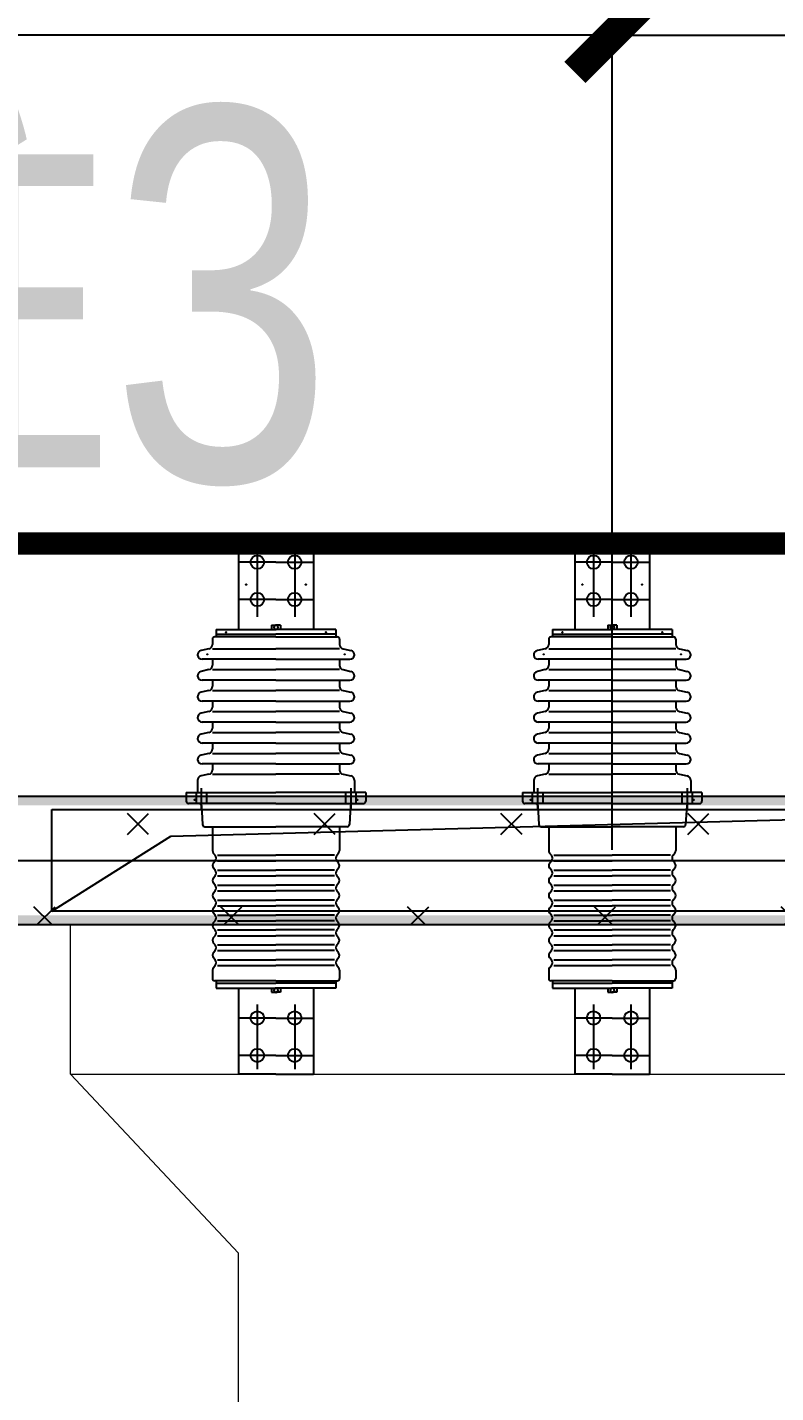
# Model space of a CAD drawing. Extents: x 3213259 to 3716512, y 332899 to 392399.
# Drawn here: x 3527200 to 3528202, y 373321 to 375148 of the extents above; entities that cross this region are included whole.
import ezdxf

# ---------------------------------------------------------------- set-up
doc = ezdxf.new("R2010")
doc.units = 0
doc.header["$LTSCALE"] = 1000
doc.header["$MEASUREMENT"] = 0
for name, pattern in [('CENTER', [50.8, 31.75, -6.35, 6.35, -6.35]), ('DOTE', [2.42, 2, -0.2, 0.02, -0.2]), ('HIDDEN', [0.375, 0.25, -0.125])]:
    doc.linetypes.add(name, pattern=pattern)
for name, color, linetype in [('Cen', 4, 'CENTER'), ('DIM', 7, 'Continuous'), ('DOTE', 1, 'DOTE'), ('Lz3_autosign', 7, 'Continuous'), ('PART', 1, 'Continuous'), ('PUB_DIM', 3, 'Continuous'), ('PUB_HATCH', 8, 'Continuous'), ('PUB_WALL', 9, 'Continuous'), ('sb', 6, 'Continuous'), ('WALL-MOVE', 6, 'Continuous')]:
    doc.layers.add(name, color=color, linetype=linetype)
doc.layers.add('JZ_SPACE', color=7, linetype='Continuous', lineweight=0)
doc.styles.add('DIM_FONT', font='COMPLEX8.SHX', dxfattribs={"width": 0.6, "bigfont": 'HZITXT.SHX'})
doc.styles.add('HZ', font='complex8.shx', dxfattribs={"width": 0.8, "bigfont": 'hztxt.shx'})
doc.styles.add('sepd_yb2', font='sepd_gbe.shx', dxfattribs={"width": 0.8, "bigfont": 'sepd_gbc.shx'})
doc.dimstyles.new('DIMN', dxfattribs={"dimtxt": 300, "dimasz": 100, "dimexe": 250, "dimexo": 300, "dimgap": 100, "dimtad": 1, "dimdec": 0, "dimzin": 0, "dimdsep": 46, "dimtxsty": 'DIM_FONT', "dimblk": 'ARCHTICK', "dimcen": 0.09, "dimclrt": 7, "dimazin": 2, "dimtfac": 1, "dimtdec": 0, "dimtix": 1, "dimtmove": 2, "dimatfit": 3, "dimldrblk": 'ARCHTICK', "dimfxl": 1, "dimtolj": 1, "dimtzin": 0, "dimarcsym": 0})

# ---------------------------------------------------------------- blocks, each defined once
blk = doc.blocks.new('_ArchTick')
at = {"color": 0, "linetype": 'ByBlock', "const_width": 0.4}
blk.add_lwpolyline([(-0.5, -0.5), (0.5, 0.5)], dxfattribs=at)
blk = doc.blocks.new('*D358')
at = {"layer": 'Defpoints', "color": 0}
for p in [(3531082.9, 375137.7), (3531082.9, 374488.8), (3527983.1, 374083.2)]:
    blk.add_point(p, dxfattribs=at)
at = {"layer": 'PUB_DIM', "color": 0, "lineweight": -2}
for p, q in [((3527983.1, 374383.2), (3527983.1, 375387.7)), ((3531082.9, 374788.8), (3531082.9, 375387.7)), ((3527983.1, 375137.7), (3531082.9, 375137.7))]:
    blk.add_line(p, q, dxfattribs=at)
at = {"layer": 'PUB_DIM', "color": 0, "lineweight": -2, "xscale": 100, "yscale": 100, "zscale": 100, "rotation": 180}
blk.add_blockref('_ArchTick', (3527983.1, 375137.7), dxfattribs=at)
at = {"layer": 'PUB_DIM', "color": 0, "lineweight": -2, "xscale": 100, "yscale": 100, "zscale": 100}
blk.add_blockref('_ArchTick', (3531082.9, 375137.7), dxfattribs=at)
at = {"layer": 'PUB_DIM', "color": 7, "insert": (3529533, 375362.7), "char_height": 250, "attachment_point": 5, "style": 'HZ'}
blk.add_mtext('\\A1;3100', dxfattribs=at)
blk = doc.blocks.new('*D293')
at = {"layer": 'Defpoints', "color": 0}
for p in [(3526083.1, 375137.7), (3526083.1, 373747.5), (3527983.1, 373747.5)]:
    blk.add_point(p, dxfattribs=at)
at = {"layer": 'PUB_DIM', "color": 0, "lineweight": -2}
for p, q in [((3526083.1, 374047.5), (3526083.1, 375387.7)), ((3527983.1, 374047.5), (3527983.1, 375387.7)), ((3527983.1, 375137.7), (3526083.1, 375137.7))]:
    blk.add_line(p, q, dxfattribs=at)
at = {"layer": 'PUB_DIM', "color": 0, "lineweight": -2, "xscale": 100, "yscale": 100, "zscale": 100, "rotation": 180}
blk.add_blockref('_ArchTick', (3526083.1, 375137.7), dxfattribs=at)
at = {"layer": 'PUB_DIM', "color": 0, "lineweight": -2, "xscale": 100, "yscale": 100, "zscale": 100}
blk.add_blockref('_ArchTick', (3527983.1, 375137.7), dxfattribs=at)
at = {"layer": 'PUB_DIM', "color": 7, "insert": (3527033.1, 375362.7), "char_height": 250, "attachment_point": 5, "style": 'HZ'}
blk.add_mtext('\\A1;1900', dxfattribs=at)
blk = doc.blocks.new('D1')
at = {"layer": 'PUB_HATCH'}
h = blk.add_hatch(dxfattribs=at)
h.set_pattern_fill('石膏板', color=256, scale=50, style=0)
h.set_pattern_definition([(45, (-451166.04, -430932.16), (-125.000003, 125.000003), [40, -136.7767]), (135, (-450887.75, -430932.16), (-125.000003, -125.000003), [40, -136.7767])])
h.paths.add_polyline_path([(1936962.3, 315951.1), (1936962.3, 315779.1), (1942812.3, 315779.1), (1942812.3, 315951.1)])
at = {"layer": 'PUB_WALL'}
for points in [[(1936962.3, 315951.1), (1942812.3, 315951.1), (1942812.3, 315938.6), (1936962.3, 315938.6)], [(1936962.3, 315779.1), (1942812.3, 315779.1), (1942812.3, 315791.6), (1936962.3, 315791.6)]]:
    blk.add_hatch(color=2, dxfattribs=at).paths.add_polyline_path(points)
at = {"layer": 'DOTE'}
blk.add_line((1892174.5, 315865.1), (1948456.4, 315865.1), dxfattribs=at)
at = {"layer": 'WALL-MOVE', "color": 2}
for p, q in [((1936962.3, 315951.1), (1942812.3, 315951.1)), ((1936962.3, 315779.1), (1942812.3, 315779.1))]:
    blk.add_line(p, q, dxfattribs=at)

msp = doc.modelspace()

# ---------------------------------------------------------------- linework, layer by layer
at = {"color": 4}
for p, q in [((3527392.493, 374066.029), (3528733.102, 374101.335)), ((3527233.102, 373965.637), (3527392.493, 374066.029))]:
    msp.add_line(p, q, dxfattribs=at)
msp.add_lwpolyline([(3527233.102, 374101.335), (3528733.102, 374101.335), (3528733.102, 373965.637), (3527233.102, 373965.637)], close=True, dxfattribs=at)
at = {"layer": 'Cen'}
for p, q in [((3527508.102, 374458.978), (3527508.102, 374359.34)), ((3527558.102, 374458.978), (3527558.102, 374359.34)), ((3527958.102, 374458.978), (3527958.102, 374359.34)), ((3528008.102, 374458.978), (3528008.102, 374359.34)), ((3527533.102, 374432.486), (3527483.102, 374432.486)), ((3527533.102, 374432.486), (3527483.102, 374432.486)), ((3527533.102, 374432.486), (3527583.102, 374432.486)), ((3527533.102, 374432.486), (3527583.102, 374432.486)), ((3527983.102, 374432.486), (3527933.102, 374432.486)), ((3527983.102, 374432.486), (3527933.102, 374432.486)), ((3527983.102, 374432.486), (3528033.102, 374432.486)), ((3527983.102, 374432.486), (3528033.102, 374432.486)), ((3527533.102, 374382.486), (3527483.102, 374382.486)), ((3527533.102, 374382.486), (3527483.102, 374382.486)), ((3527533.102, 374382.486), (3527583.102, 374382.486)), ((3527533.102, 374382.486), (3527583.102, 374382.486)), ((3527983.102, 374382.486), (3527933.102, 374382.486)), ((3527983.102, 374382.486), (3527933.102, 374382.486)), ((3527983.102, 374382.486), (3528033.102, 374382.486)), ((3527983.102, 374382.486), (3528033.102, 374382.486)), ((3527433.102, 374130.117), (3527433.102, 374101.552)), ((3527633.102, 374130.117), (3527633.102, 374101.552)), ((3527883.102, 374130.117), (3527883.102, 374101.552)), ((3528083.102, 374130.117), (3528083.102, 374101.552)), ((3527508.102, 373840.832), (3527508.102, 373754.125)), ((3527558.102, 373840.832), (3527558.102, 373754.125)), ((3527958.102, 373840.832), (3527958.102, 373754.125)), ((3528008.102, 373840.832), (3528008.102, 373754.125)), ((3527533.102, 373822.486), (3527483.102, 373822.486)), ((3527533.102, 373822.486), (3527483.102, 373822.486)), ((3527533.102, 373822.486), (3527583.102, 373822.486)), ((3527533.102, 373822.486), (3527583.102, 373822.486)), ((3527983.102, 373822.486), (3527933.102, 373822.486)), ((3527983.102, 373822.486), (3527933.102, 373822.486)), ((3527983.102, 373822.486), (3528033.102, 373822.486)), ((3527983.102, 373822.486), (3528033.102, 373822.486)), ((3527533.102, 373772.486), (3527483.102, 373772.486)), ((3527533.102, 373772.486), (3527483.102, 373772.486)), ((3527533.102, 373772.486), (3527583.102, 373772.486)), ((3527533.102, 373772.486), (3527583.102, 373772.486)), ((3527983.102, 373772.486), (3527933.102, 373772.486)), ((3527983.102, 373772.486), (3527933.102, 373772.486)), ((3527983.102, 373772.486), (3528033.102, 373772.486)), ((3527983.102, 373772.486), (3528033.102, 373772.486))]:
    msp.add_line(p, q, dxfattribs=at)
at = {"layer": 'DIM'}
for centre in [(3527493.171, 374402.429), (3527573.033, 374402.429), (3527943.171, 374402.429), (3528023.033, 374402.429), (3527466.271, 374338.726), (3527599.933, 374338.726), (3527916.271, 374338.726), (3528049.933, 374338.726), (3527441.164, 374309.118), (3527625.039, 374309.118), (3527891.164, 374309.118), (3528075.039, 374309.118), (3527424.127, 374114.422), (3527642.076, 374114.422), (3527874.127, 374114.422), (3528092.076, 374114.422)]:
    msp.add_circle(centre, 0.4, dxfattribs=at)
at = {"layer": 'Lz3_autosign', "color": 7, "linetype": 'ByBlock', "const_width": 30}
msp.add_lwpolyline([(3525583.102, 374457.486), (3528483.102, 374457.486)], dxfattribs=at)
at = {"layer": 'PART'}
for p, q in [((3527483.102, 374457.486), (3527483.102, 374342.486)), ((3527533.102, 374457.486), (3527483.102, 374457.486)), ((3527533.102, 374457.486), (3527483.102, 374457.486)), ((3527533.102, 374457.486), (3527583.102, 374457.486)), ((3527533.102, 374457.486), (3527583.102, 374457.486)), ((3527583.102, 374457.486), (3527583.102, 374342.486)), ((3527933.102, 374457.486), (3527933.102, 374342.486)), ((3527983.102, 374457.486), (3527933.102, 374457.486)), ((3527983.102, 374457.486), (3527933.102, 374457.486)), ((3527983.102, 374457.486), (3528033.102, 374457.486)), ((3527983.102, 374457.486), (3528033.102, 374457.486)), ((3528033.102, 374457.486), (3528033.102, 374342.486)), ((3527453.102, 374342.486), (3527453.102, 374332.486)), ((3527453.102, 374342.486), (3527533.102, 374342.486)), ((3527527.102, 374347.986), (3527527.102, 374342.486)), ((3527527.102, 374347.986), (3527533.102, 374347.986)), ((3527539.102, 374347.986), (3527533.102, 374347.986)), ((3527613.102, 374342.486), (3527533.102, 374342.486)), ((3527539.102, 374347.986), (3527539.102, 374342.486)), ((3527613.102, 374342.486), (3527613.102, 374332.486)), ((3527903.102, 374342.486), (3527903.102, 374332.486)), ((3527903.102, 374342.486), (3527983.102, 374342.486)), ((3527977.102, 374347.986), (3527977.102, 374342.486)), ((3527977.102, 374347.986), (3527983.102, 374347.986)), ((3527989.102, 374347.986), (3527983.102, 374347.986)), ((3528063.102, 374342.486), (3527983.102, 374342.486)), ((3527989.102, 374347.986), (3527989.102, 374342.486)), ((3528063.102, 374342.486), (3528063.102, 374332.486)), ((3527448.102, 374329.486), (3527448.102, 374322.486)), ((3527533.102, 374332.486), (3527451.102, 374332.486)), ((3527453.102, 374335.986), (3527533.102, 374335.986)), ((3527613.102, 374335.986), (3527533.102, 374335.986)), ((3527533.102, 374332.486), (3527615.102, 374332.486)), ((3527618.102, 374329.486), (3527618.102, 374322.486)), ((3527898.102, 374329.486), (3527898.102, 374322.486)), ((3527983.102, 374332.486), (3527901.102, 374332.486)), ((3527903.102, 374335.986), (3527983.102, 374335.986)), ((3528063.102, 374335.986), (3527983.102, 374335.986)), ((3527983.102, 374332.486), (3528065.102, 374332.486)), ((3528068.102, 374329.486), (3528068.102, 374322.486)), ((3527443.366, 374316.621), (3527432.837, 374314.351)), ((3527533.102, 374302.486), (3527434.102, 374302.486)), ((3527448.102, 374316.621), (3527533.102, 374316.621)), ((3527448.102, 374302.486), (3527448.102, 374294.486)), ((3527618.102, 374316.621), (3527533.102, 374316.621)), ((3527533.102, 374302.486), (3527632.102, 374302.486)), ((3527618.102, 374302.486), (3527618.102, 374294.486)), ((3527622.837, 374316.621), (3527633.366, 374314.351)), ((3527893.366, 374316.621), (3527882.837, 374314.351)), ((3527983.102, 374302.486), (3527884.102, 374302.486)), ((3527898.102, 374316.621), (3527983.102, 374316.621)), ((3527898.102, 374302.486), (3527898.102, 374294.486)), ((3528068.102, 374316.621), (3527983.102, 374316.621)), ((3527983.102, 374302.486), (3528082.102, 374302.486)), ((3528068.102, 374302.486), (3528068.102, 374294.486)), ((3528072.837, 374316.621), (3528083.366, 374314.351)), ((3527443.366, 374288.621), (3527432.837, 374286.351)), ((3527448.102, 374288.621), (3527533.102, 374288.621)), ((3527618.102, 374288.621), (3527533.102, 374288.621)), ((3527622.837, 374288.621), (3527633.366, 374286.351)), ((3527893.366, 374288.621), (3527882.837, 374286.351)), ((3527898.102, 374288.621), (3527983.102, 374288.621)), ((3528068.102, 374288.621), (3527983.102, 374288.621)), ((3528072.837, 374288.621), (3528083.366, 374286.351)), ((3527533.102, 374274.486), (3527434.102, 374274.486)), ((3527448.102, 374274.486), (3527448.102, 374266.486)), ((3527533.102, 374274.486), (3527632.102, 374274.486)), ((3527618.102, 374274.486), (3527618.102, 374266.486)), ((3527983.102, 374274.486), (3527884.102, 374274.486)), ((3527898.102, 374274.486), (3527898.102, 374266.486)), ((3527983.102, 374274.486), (3528082.102, 374274.486)), ((3528068.102, 374274.486), (3528068.102, 374266.486)), ((3527443.366, 374260.621), (3527432.837, 374258.351)), ((3527533.102, 374246.486), (3527434.102, 374246.486)), ((3527448.102, 374260.621), (3527533.102, 374260.621)), ((3527448.102, 374246.486), (3527448.102, 374238.486)), ((3527618.102, 374260.621), (3527533.102, 374260.621)), ((3527533.102, 374246.486), (3527632.102, 374246.486)), ((3527618.102, 374246.486), (3527618.102, 374238.486)), ((3527622.837, 374260.621), (3527633.366, 374258.351)), ((3527893.366, 374260.621), (3527882.837, 374258.351)), ((3527983.102, 374246.486), (3527884.102, 374246.486)), ((3527898.102, 374260.621), (3527983.102, 374260.621)), ((3527898.102, 374246.486), (3527898.102, 374238.486)), ((3528068.102, 374260.621), (3527983.102, 374260.621)), ((3527983.102, 374246.486), (3528082.102, 374246.486)), ((3528068.102, 374246.486), (3528068.102, 374238.486)), ((3528072.837, 374260.621), (3528083.366, 374258.351)), ((3527443.366, 374232.621), (3527432.837, 374230.351)), ((3527448.102, 374232.621), (3527533.102, 374232.621)), ((3527618.102, 374232.621), (3527533.102, 374232.621)), ((3527622.837, 374232.621), (3527633.366, 374230.351)), ((3527893.366, 374232.621), (3527882.837, 374230.351)), ((3527898.102, 374232.621), (3527983.102, 374232.621)), ((3528068.102, 374232.621), (3527983.102, 374232.621)), ((3528072.837, 374232.621), (3528083.366, 374230.351)), ((3527533.102, 374218.486), (3527434.102, 374218.486)), ((3527448.102, 374218.486), (3527448.102, 374210.486)), ((3527533.102, 374218.486), (3527632.102, 374218.486)), ((3527618.102, 374218.486), (3527618.102, 374210.486)), ((3527983.102, 374218.486), (3527884.102, 374218.486)), ((3527898.102, 374218.486), (3527898.102, 374210.486)), ((3527983.102, 374218.486), (3528082.102, 374218.486)), ((3528068.102, 374218.486), (3528068.102, 374210.486)), ((3527443.366, 374204.621), (3527432.837, 374202.351)), ((3527533.102, 374190.486), (3527434.102, 374190.486)), ((3527448.102, 374204.621), (3527533.102, 374204.621)), ((3527448.102, 374190.486), (3527448.102, 374182.486)), ((3527618.102, 374204.621), (3527533.102, 374204.621)), ((3527533.102, 374190.486), (3527632.102, 374190.486)), ((3527618.102, 374190.486), (3527618.102, 374182.486)), ((3527622.837, 374204.621), (3527633.366, 374202.351)), ((3527893.366, 374204.621), (3527882.837, 374202.351)), ((3527983.102, 374190.486), (3527884.102, 374190.486)), ((3527898.102, 374204.621), (3527983.102, 374204.621)), ((3527898.102, 374190.486), (3527898.102, 374182.486)), ((3528068.102, 374204.621), (3527983.102, 374204.621)), ((3527983.102, 374190.486), (3528082.102, 374190.486)), ((3528068.102, 374190.486), (3528068.102, 374182.486)), ((3528072.837, 374204.621), (3528083.366, 374202.351)), ((3527443.366, 374176.621), (3527432.837, 374174.351)), ((3527448.102, 374176.621), (3527533.102, 374176.621)), ((3527618.102, 374176.621), (3527533.102, 374176.621)), ((3527622.837, 374176.621), (3527633.366, 374174.351)), ((3527893.366, 374176.621), (3527882.837, 374174.351)), ((3527898.102, 374176.621), (3527983.102, 374176.621)), ((3528068.102, 374176.621), (3527983.102, 374176.621)), ((3528072.837, 374176.621), (3528083.366, 374174.351)), ((3527533.102, 374162.486), (3527434.102, 374162.486)), ((3527448.102, 374162.486), (3527448.102, 374154.486)), ((3527533.102, 374162.486), (3527632.102, 374162.486)), ((3527618.102, 374162.486), (3527618.102, 374154.486)), ((3527983.102, 374162.486), (3527884.102, 374162.486)), ((3527898.102, 374162.486), (3527898.102, 374154.486)), ((3527983.102, 374162.486), (3528082.102, 374162.486)), ((3528068.102, 374162.486), (3528068.102, 374154.486)), ((3527428.102, 374140.486), (3527428.102, 374124.486)), ((3527443.366, 374148.621), (3527432.837, 374146.351)), ((3527448.102, 374148.621), (3527533.102, 374148.621)), ((3527618.102, 374148.621), (3527533.102, 374148.621)), ((3527622.837, 374148.621), (3527633.366, 374146.351)), ((3527638.102, 374140.486), (3527638.102, 374124.486)), ((3527878.102, 374140.486), (3527878.102, 374124.486)), ((3527893.366, 374148.621), (3527882.837, 374146.351)), ((3527898.102, 374148.621), (3527983.102, 374148.621)), ((3528068.102, 374148.621), (3527983.102, 374148.621)), ((3528072.837, 374148.621), (3528083.366, 374146.351)), ((3528088.102, 374140.486), (3528088.102, 374124.486)), ((3527413.102, 374124.486), (3527533.102, 374124.486)), ((3527413.102, 374124.486), (3527413.102, 374112.486)), ((3527426.102, 374124.486), (3527426.102, 374109.486)), ((3527440.102, 374124.486), (3527440.102, 374109.486)), ((3527653.102, 374124.486), (3527533.102, 374124.486)), ((3527626.102, 374124.486), (3527626.102, 374109.486)), ((3527640.102, 374124.486), (3527640.102, 374109.486)), ((3527653.102, 374124.486), (3527653.102, 374112.486)), ((3527863.102, 374124.486), (3527983.102, 374124.486)), ((3527863.102, 374124.486), (3527863.102, 374112.486)), ((3527876.102, 374124.486), (3527876.102, 374109.486)), ((3527890.102, 374124.486), (3527890.102, 374109.486)), ((3528103.102, 374124.486), (3527983.102, 374124.486)), ((3528076.102, 374124.486), (3528076.102, 374109.486)), ((3528090.102, 374124.486), (3528090.102, 374109.486)), ((3528103.102, 374124.486), (3528103.102, 374112.486)), ((3527533.102, 374109.486), (3527416.102, 374109.486)), ((3527433.283, 374106.679), (3527434.921, 374081.293)), ((3527533.102, 374109.486), (3527650.102, 374109.486)), ((3527632.921, 374106.679), (3527631.283, 374081.293)), ((3527983.102, 374109.486), (3527866.102, 374109.486)), ((3527883.283, 374106.679), (3527884.921, 374081.293)), ((3527983.102, 374109.486), (3528100.102, 374109.486)), ((3528082.921, 374106.679), (3528081.283, 374081.293)), ((3527437.914, 374078.486), (3527533.102, 374078.486)), ((3527448.102, 374078.486), (3527448.102, 374046.486)), ((3527448.102, 374078.486), (3527448.102, 374046.486)), ((3527628.289, 374078.486), (3527533.102, 374078.486)), ((3527618.102, 374078.486), (3527618.102, 374046.486)), ((3527618.102, 374078.486), (3527618.102, 374046.486)), ((3527887.914, 374078.486), (3527983.102, 374078.486)), ((3527898.102, 374078.486), (3527898.102, 374046.486)), ((3527898.102, 374078.486), (3527898.102, 374046.486)), ((3528078.289, 374078.486), (3527983.102, 374078.486)), ((3528068.102, 374078.486), (3528068.102, 374046.486)), ((3528068.102, 374078.486), (3528068.102, 374046.486)), ((3527451.722, 374040.314), (3527449.251, 374043.296)), ((3527449.251, 374029.676), (3527451.722, 374032.658)), ((3527454.994, 374040.314), (3527533.102, 374040.314)), ((3527454.994, 374032.658), (3527533.102, 374032.658)), ((3527611.21, 374040.314), (3527533.102, 374040.314)), ((3527611.21, 374032.658), (3527533.102, 374032.658)), ((3527614.481, 374040.314), (3527616.952, 374043.296)), ((3527616.952, 374029.676), (3527614.481, 374032.658)), ((3527901.722, 374040.314), (3527899.251, 374043.296)), ((3527899.251, 374029.676), (3527901.722, 374032.658)), ((3527904.994, 374040.314), (3527983.102, 374040.314)), ((3527904.994, 374032.658), (3527983.102, 374032.658)), ((3528061.21, 374040.314), (3527983.102, 374040.314)), ((3528061.21, 374032.658), (3527983.102, 374032.658)), ((3528064.481, 374040.314), (3528066.952, 374043.296)), ((3528066.952, 374029.676), (3528064.481, 374032.658)), ((3527451.722, 374020.314), (3527449.251, 374023.296)), ((3527449.251, 374009.676), (3527451.722, 374012.658)), ((3527454.994, 374020.314), (3527533.102, 374020.314)), ((3527454.994, 374012.658), (3527533.102, 374012.658)), ((3527611.21, 374020.314), (3527533.102, 374020.314)), ((3527611.21, 374012.658), (3527533.102, 374012.658)), ((3527614.481, 374020.314), (3527616.952, 374023.296)), ((3527616.952, 374009.676), (3527614.481, 374012.658)), ((3527901.722, 374020.314), (3527899.251, 374023.296)), ((3527899.251, 374009.676), (3527901.722, 374012.658)), ((3527904.994, 374020.314), (3527983.102, 374020.314)), ((3527904.994, 374012.658), (3527983.102, 374012.658)), ((3528061.21, 374020.314), (3527983.102, 374020.314)), ((3528061.21, 374012.658), (3527983.102, 374012.658)), ((3528064.481, 374020.314), (3528066.952, 374023.296)), ((3528066.952, 374009.676), (3528064.481, 374012.658)), ((3527451.722, 374000.314), (3527449.251, 374003.296)), ((3527449.251, 373989.676), (3527451.722, 373992.658)), ((3527454.994, 374000.314), (3527533.102, 374000.314)), ((3527454.994, 373992.658), (3527533.102, 373992.658)), ((3527611.21, 374000.314), (3527533.102, 374000.314)), ((3527611.21, 373992.658), (3527533.102, 373992.658)), ((3527614.481, 374000.314), (3527616.952, 374003.296)), ((3527616.952, 373989.676), (3527614.481, 373992.658)), ((3527901.722, 374000.314), (3527899.251, 374003.296)), ((3527899.251, 373989.676), (3527901.722, 373992.658)), ((3527904.994, 374000.314), (3527983.102, 374000.314)), ((3527904.994, 373992.658), (3527983.102, 373992.658)), ((3528061.21, 374000.314), (3527983.102, 374000.314)), ((3528061.21, 373992.658), (3527983.102, 373992.658)), ((3528064.481, 374000.314), (3528066.952, 374003.296)), ((3528066.952, 373989.676), (3528064.481, 373992.658)), ((3527451.722, 373980.314), (3527449.251, 373983.296)), ((3527449.251, 373969.676), (3527451.722, 373972.658)), ((3527454.994, 373980.314), (3527471.102, 373980.314)), ((3527454.994, 373980.314), (3527533.102, 373980.314)), ((3527454.994, 373972.658), (3527471.102, 373972.658)), ((3527454.994, 373972.658), (3527533.102, 373972.658)), ((3527611.21, 373980.314), (3527533.102, 373980.314)), ((3527611.21, 373972.658), (3527533.102, 373972.658)), ((3527611.21, 373980.314), (3527595.102, 373980.314)), ((3527611.21, 373972.658), (3527595.102, 373972.658)), ((3527614.481, 373980.314), (3527616.952, 373983.296)), ((3527616.952, 373969.676), (3527614.481, 373972.658)), ((3527901.722, 373980.314), (3527899.251, 373983.296)), ((3527899.251, 373969.676), (3527901.722, 373972.658)), ((3527904.994, 373980.314), (3527921.102, 373980.314)), ((3527904.994, 373980.314), (3527983.102, 373980.314)), ((3527904.994, 373972.658), (3527921.102, 373972.658)), ((3527904.994, 373972.658), (3527983.102, 373972.658)), ((3528061.21, 373980.314), (3527983.102, 373980.314)), ((3528061.21, 373972.658), (3527983.102, 373972.658)), ((3528061.21, 373980.314), (3528045.102, 373980.314)), ((3528061.21, 373972.658), (3528045.102, 373972.658)), ((3528064.481, 373980.314), (3528066.952, 373983.296)), ((3528066.952, 373969.676), (3528064.481, 373972.658)), ((3527451.722, 373960.314), (3527449.251, 373963.296)), ((3527454.994, 373960.314), (3527533.102, 373960.314)), ((3527611.21, 373960.314), (3527533.102, 373960.314)), ((3527614.481, 373960.314), (3527616.952, 373963.296)), ((3527901.722, 373960.314), (3527899.251, 373963.296)), ((3527904.994, 373960.314), (3527983.102, 373960.314)), ((3528061.21, 373960.314), (3527983.102, 373960.314)), ((3528064.481, 373960.314), (3528066.952, 373963.296)), ((3527449.251, 373949.676), (3527451.722, 373952.658)), ((3527451.722, 373940.314), (3527449.251, 373943.296)), ((3527454.994, 373952.658), (3527533.102, 373952.658)), ((3527454.994, 373940.314), (3527533.102, 373940.314)), ((3527611.21, 373952.658), (3527533.102, 373952.658)), ((3527611.21, 373940.314), (3527533.102, 373940.314)), ((3527616.952, 373949.676), (3527614.481, 373952.658)), ((3527614.481, 373940.314), (3527616.952, 373943.296)), ((3527899.251, 373949.676), (3527901.722, 373952.658)), ((3527901.722, 373940.314), (3527899.251, 373943.296)), ((3527904.994, 373952.658), (3527983.102, 373952.658)), ((3527904.994, 373940.314), (3527983.102, 373940.314)), ((3528061.21, 373952.658), (3527983.102, 373952.658)), ((3528061.21, 373940.314), (3527983.102, 373940.314)), ((3528066.952, 373949.676), (3528064.481, 373952.658)), ((3528064.481, 373940.314), (3528066.952, 373943.296)), ((3527449.251, 373929.676), (3527451.722, 373932.658)), ((3527451.722, 373920.314), (3527449.251, 373923.296)), ((3527454.994, 373932.658), (3527533.102, 373932.658)), ((3527454.994, 373920.314), (3527533.102, 373920.314)), ((3527611.21, 373932.658), (3527533.102, 373932.658)), ((3527611.21, 373920.314), (3527533.102, 373920.314)), ((3527616.952, 373929.676), (3527614.481, 373932.658)), ((3527614.481, 373920.314), (3527616.952, 373923.296)), ((3527899.251, 373929.676), (3527901.722, 373932.658)), ((3527901.722, 373920.314), (3527899.251, 373923.296)), ((3527904.994, 373932.658), (3527983.102, 373932.658)), ((3527904.994, 373920.314), (3527983.102, 373920.314)), ((3528061.21, 373932.658), (3527983.102, 373932.658)), ((3528061.21, 373920.314), (3527983.102, 373920.314)), ((3528066.952, 373929.676), (3528064.481, 373932.658)), ((3528064.481, 373920.314), (3528066.952, 373923.296)), ((3527449.251, 373909.676), (3527451.722, 373912.658)), ((3527451.722, 373900.314), (3527449.251, 373903.296)), ((3527454.994, 373912.658), (3527533.102, 373912.658)), ((3527454.994, 373900.314), (3527533.102, 373900.314)), ((3527611.21, 373912.658), (3527533.102, 373912.658)), ((3527611.21, 373900.314), (3527533.102, 373900.314)), ((3527616.952, 373909.676), (3527614.481, 373912.658)), ((3527614.481, 373900.314), (3527616.952, 373903.296)), ((3527899.251, 373909.676), (3527901.722, 373912.658)), ((3527901.722, 373900.314), (3527899.251, 373903.296)), ((3527904.994, 373912.658), (3527983.102, 373912.658)), ((3527904.994, 373900.314), (3527983.102, 373900.314)), ((3528061.21, 373912.658), (3527983.102, 373912.658)), ((3528061.21, 373900.314), (3527983.102, 373900.314)), ((3528066.952, 373909.676), (3528064.481, 373912.658)), ((3528064.481, 373900.314), (3528066.952, 373903.296)), ((3527448.102, 373886.486), (3527448.102, 373875.486)), ((3527449.251, 373889.676), (3527451.722, 373892.658)), ((3527454.994, 373892.658), (3527533.102, 373892.658)), ((3527611.21, 373892.658), (3527533.102, 373892.658)), ((3527616.952, 373889.676), (3527614.481, 373892.658)), ((3527618.102, 373886.486), (3527618.102, 373875.486)), ((3527898.102, 373886.486), (3527898.102, 373875.486)), ((3527899.251, 373889.676), (3527901.722, 373892.658)), ((3527904.994, 373892.658), (3527983.102, 373892.658)), ((3528061.21, 373892.658), (3527983.102, 373892.658)), ((3528066.952, 373889.676), (3528064.481, 373892.658)), ((3528068.102, 373886.486), (3528068.102, 373875.486)), ((3527533.102, 373872.486), (3527451.102, 373872.486)), ((3527453.102, 373872.486), (3527453.102, 373862.486)), ((3527453.102, 373868.986), (3527533.102, 373868.986)), ((3527453.102, 373862.486), (3527533.102, 373862.486)), ((3527483.102, 373862.486), (3527483.102, 373747.486)), ((3527527.102, 373862.486), (3527527.102, 373856.986)), ((3527533.102, 373872.486), (3527615.102, 373872.486)), ((3527613.102, 373868.986), (3527533.102, 373868.986)), ((3527613.102, 373862.486), (3527533.102, 373862.486)), ((3527539.102, 373862.486), (3527539.102, 373856.986)), ((3527583.102, 373862.486), (3527583.102, 373747.486)), ((3527613.102, 373872.486), (3527613.102, 373862.486)), ((3527983.102, 373872.486), (3527901.102, 373872.486)), ((3527903.102, 373872.486), (3527903.102, 373862.486)), ((3527903.102, 373868.986), (3527983.102, 373868.986)), ((3527903.102, 373862.486), (3527983.102, 373862.486)), ((3527933.102, 373862.486), (3527933.102, 373747.486)), ((3527977.102, 373862.486), (3527977.102, 373856.986)), ((3527983.102, 373872.486), (3528065.102, 373872.486)), ((3528063.102, 373868.986), (3527983.102, 373868.986)), ((3528063.102, 373862.486), (3527983.102, 373862.486)), ((3527989.102, 373862.486), (3527989.102, 373856.986)), ((3528033.102, 373862.486), (3528033.102, 373747.486)), ((3528063.102, 373872.486), (3528063.102, 373862.486)), ((3527527.102, 373856.986), (3527533.102, 373856.986)), ((3527539.102, 373856.986), (3527533.102, 373856.986)), ((3527977.102, 373856.986), (3527983.102, 373856.986)), ((3527989.102, 373856.986), (3527983.102, 373856.986)), ((3527533.102, 373747.486), (3527483.102, 373747.486)), ((3527533.102, 373747.486), (3527483.102, 373747.486)), ((3527533.102, 373747.486), (3527583.102, 373747.486)), ((3527533.102, 373747.486), (3527583.102, 373747.486)), ((3527983.102, 373747.486), (3527933.102, 373747.486)), ((3527983.102, 373747.486), (3527933.102, 373747.486)), ((3527983.102, 373747.486), (3528033.102, 373747.486)), ((3527983.102, 373747.486), (3528033.102, 373747.486))]:
    msp.add_line(p, q, dxfattribs=at)
for centre in [(3527508.102, 374432.486), (3527558.102, 374432.486), (3527958.102, 374432.486), (3528008.102, 374432.486), (3527508.102, 374382.486), (3527558.102, 374382.486), (3527958.102, 374382.486), (3528008.102, 374382.486), (3527508.102, 373822.486), (3527558.102, 373822.486), (3527958.102, 373822.486), (3528008.102, 373822.486), (3527508.102, 373772.486), (3527558.102, 373772.486), (3527958.102, 373772.486), (3528008.102, 373772.486)]:
    msp.add_circle(centre, 9, dxfattribs=at)
for centre, radius, start, end in [((3527533.102, 374345.286), 2.8, 90, 270), ((3527533.102, 374345.286), 2.8, 270, 90), ((3527983.102, 374345.286), 2.8, 90, 270), ((3527983.102, 374345.286), 2.8, 270, 90), ((3527442.102, 374322.486), 6, 282.163967, 0), ((3527451.102, 374329.486), 3, 90, 180), ((3527615.102, 374329.486), 3, 0, 90), ((3527624.102, 374322.486), 6, 180, 257.836033), ((3527892.102, 374322.486), 6, 282.163967, 0), ((3527901.102, 374329.486), 3, 90, 180), ((3528065.102, 374329.486), 3, 0, 90), ((3528074.102, 374322.486), 6, 180, 257.836033), ((3527434.102, 374308.486), 6, 102.163967, 270), ((3527632.102, 374308.486), 6, 270, 77.836033), ((3527884.102, 374308.486), 6, 102.163967, 270), ((3528082.102, 374308.486), 6, 270, 77.836033), ((3527434.102, 374280.486), 6, 102.163967, 270), ((3527442.102, 374294.486), 6, 282.163967, 0), ((3527624.102, 374294.486), 6, 180, 257.836033), ((3527632.102, 374280.486), 6, 270, 77.836033), ((3527884.102, 374280.486), 6, 102.163967, 270), ((3527892.102, 374294.486), 6, 282.163967, 0), ((3528074.102, 374294.486), 6, 180, 257.836033), ((3528082.102, 374280.486), 6, 270, 77.836033), ((3527442.102, 374266.486), 6, 282.163967, 0), ((3527624.102, 374266.486), 6, 180, 257.836033), ((3527892.102, 374266.486), 6, 282.163967, 0), ((3528074.102, 374266.486), 6, 180, 257.836033), ((3527434.102, 374252.486), 6, 102.163967, 270), ((3527632.102, 374252.486), 6, 270, 77.836033), ((3527884.102, 374252.486), 6, 102.163967, 270), ((3528082.102, 374252.486), 6, 270, 77.836033), ((3527434.102, 374224.486), 6, 102.163967, 270), ((3527442.102, 374238.486), 6, 282.163967, 0), ((3527624.102, 374238.486), 6, 180, 257.836033), ((3527632.102, 374224.486), 6, 270, 77.836033), ((3527884.102, 374224.486), 6, 102.163967, 270), ((3527892.102, 374238.486), 6, 282.163967, 0), ((3528074.102, 374238.486), 6, 180, 257.836033), ((3528082.102, 374224.486), 6, 270, 77.836033), ((3527442.102, 374210.486), 6, 282.163967, 0), ((3527624.102, 374210.486), 6, 180, 257.836033), ((3527892.102, 374210.486), 6, 282.163967, 0), ((3528074.102, 374210.486), 6, 180, 257.836033), ((3527434.102, 374196.486), 6, 102.163967, 270), ((3527632.102, 374196.486), 6, 270, 77.836033), ((3527884.102, 374196.486), 6, 102.163967, 270), ((3528082.102, 374196.486), 6, 270, 77.836033), ((3527434.102, 374168.486), 6, 102.163967, 270), ((3527442.102, 374182.486), 6, 282.163967, 0), ((3527624.102, 374182.486), 6, 180, 257.836033), ((3527632.102, 374168.486), 6, 270, 77.836033), ((3527884.102, 374168.486), 6, 102.163967, 270), ((3527892.102, 374182.486), 6, 282.163967, 0), ((3528074.102, 374182.486), 6, 180, 257.836033), ((3528082.102, 374168.486), 6, 270, 77.836033), ((3527442.102, 374154.486), 6, 282.163967, 0), ((3527624.102, 374154.486), 6, 180, 257.836033), ((3527892.102, 374154.486), 6, 282.163967, 0), ((3528074.102, 374154.486), 6, 180, 257.836033), ((3527434.102, 374140.486), 6, 102.163967, 180), ((3527632.102, 374140.486), 6, 0, 77.836033), ((3527884.102, 374140.486), 6, 102.163967, 180), ((3528082.102, 374140.486), 6, 0, 77.836033), ((3527416.102, 374112.486), 3, 180, 270), ((3527430.289, 374106.486), 3, 3.691386, 90), ((3527635.914, 374106.486), 3, 90, 176.308614), ((3527650.102, 374112.486), 3, 270, 0), ((3527866.102, 374112.486), 3, 180, 270), ((3527880.289, 374106.486), 3, 3.691386, 90), ((3528085.914, 374106.486), 3, 90, 176.308614), ((3528100.102, 374112.486), 3, 270, 0), ((3527437.914, 374081.486), 3, 183.691386, 270), ((3527628.289, 374081.486), 3, 270, 356.308614), ((3527887.914, 374081.486), 3, 183.691386, 270), ((3528078.289, 374081.486), 3, 270, 356.308614), ((3527453.102, 374046.486), 5, 180, 219.639618), ((3527613.102, 374046.486), 5, 320.360382, 0), ((3527903.102, 374046.486), 5, 180, 219.639618), ((3528063.102, 374046.486), 5, 320.360382, 0), ((3527453.102, 374026.486), 5, 140.360382, 219.639618), ((3527447.102, 374036.486), 6, 320.360382, 39.639618), ((3527619.102, 374036.486), 6, 140.360382, 219.639618), ((3527613.102, 374026.486), 5, 320.360382, 39.639618), ((3527903.102, 374026.486), 5, 140.360382, 219.639618), ((3527897.102, 374036.486), 6, 320.360382, 39.639618), ((3528069.102, 374036.486), 6, 140.360382, 219.639618), ((3528063.102, 374026.486), 5, 320.360382, 39.639618), ((3527453.102, 374006.486), 5, 140.360382, 219.639618), ((3527447.102, 374016.486), 6, 320.360382, 39.639618), ((3527619.102, 374016.486), 6, 140.360382, 219.639618), ((3527613.102, 374006.486), 5, 320.360382, 39.639618), ((3527903.102, 374006.486), 5, 140.360382, 219.639618), ((3527897.102, 374016.486), 6, 320.360382, 39.639618), ((3528069.102, 374016.486), 6, 140.360382, 219.639618), ((3528063.102, 374006.486), 5, 320.360382, 39.639618), ((3527453.102, 373986.486), 5, 140.360382, 219.639618), ((3527447.102, 373996.486), 6, 320.360382, 39.639618), ((3527619.102, 373996.486), 6, 140.360382, 219.639618), ((3527613.102, 373986.486), 5, 320.360382, 39.639618), ((3527903.102, 373986.486), 5, 140.360382, 219.639618), ((3527897.102, 373996.486), 6, 320.360382, 39.639618), ((3528069.102, 373996.486), 6, 140.360382, 219.639618), ((3528063.102, 373986.486), 5, 320.360382, 39.639618), ((3527447.102, 373976.486), 6, 320.360382, 39.639618), ((3527619.102, 373976.486), 6, 140.360382, 219.639618), ((3527897.102, 373976.486), 6, 320.360382, 39.639618), ((3528069.102, 373976.486), 6, 140.360382, 219.639618), ((3527453.102, 373966.486), 5, 140.360382, 219.639618), ((3527447.102, 373956.486), 6, 320.360382, 39.639618), ((3527619.102, 373956.486), 6, 140.360382, 219.639618), ((3527613.102, 373966.486), 5, 320.360382, 39.639618), ((3527903.102, 373966.486), 5, 140.360382, 219.639618), ((3527897.102, 373956.486), 6, 320.360382, 39.639618), ((3528069.102, 373956.486), 6, 140.360382, 219.639618), ((3528063.102, 373966.486), 5, 320.360382, 39.639618), ((3527453.102, 373946.486), 5, 140.360382, 219.639618), ((3527447.102, 373936.486), 6, 320.360382, 39.639618), ((3527619.102, 373936.486), 6, 140.360382, 219.639618), ((3527613.102, 373946.486), 5, 320.360382, 39.639618), ((3527903.102, 373946.486), 5, 140.360382, 219.639618), ((3527897.102, 373936.486), 6, 320.360382, 39.639618), ((3528069.102, 373936.486), 6, 140.360382, 219.639618), ((3528063.102, 373946.486), 5, 320.360382, 39.639618), ((3527453.102, 373926.486), 5, 140.360382, 219.639618), ((3527447.102, 373916.486), 6, 320.360382, 39.639618), ((3527619.102, 373916.486), 6, 140.360382, 219.639618), ((3527613.102, 373926.486), 5, 320.360382, 39.639618), ((3527903.102, 373926.486), 5, 140.360382, 219.639618), ((3527897.102, 373916.486), 6, 320.360382, 39.639618), ((3528069.102, 373916.486), 6, 140.360382, 219.639618), ((3528063.102, 373926.486), 5, 320.360382, 39.639618), ((3527453.102, 373906.486), 5, 140.360382, 219.639618), ((3527447.102, 373896.486), 6, 320.360382, 39.639618), ((3527619.102, 373896.486), 6, 140.360382, 219.639618), ((3527613.102, 373906.486), 5, 320.360382, 39.639618), ((3527903.102, 373906.486), 5, 140.360382, 219.639618), ((3527897.102, 373896.486), 6, 320.360382, 39.639618), ((3528069.102, 373896.486), 6, 140.360382, 219.639618), ((3528063.102, 373906.486), 5, 320.360382, 39.639618), ((3527453.102, 373886.486), 5, 140.360382, 180), ((3527613.102, 373886.486), 5, 0, 39.639618), ((3527903.102, 373886.486), 5, 140.360382, 180), ((3528063.102, 373886.486), 5, 0, 39.639618), ((3527451.102, 373875.486), 3, 180, 270), ((3527533.102, 373859.686), 2.8, 90, 270), ((3527533.102, 373859.686), 2.8, 270, 90), ((3527615.102, 373875.486), 3, 270, 0), ((3527901.102, 373875.486), 3, 180, 270), ((3527983.102, 373859.686), 2.8, 90, 270), ((3527983.102, 373859.686), 2.8, 270, 90), ((3528065.102, 373875.486), 3, 270, 0)]:
    msp.add_arc(centre, radius, start, end, dxfattribs=at)
at = {"layer": 'sb', "color": 5, "lineweight": 0, "ltscale": 500}
msp.add_line((3527258.102, 373747.486), (3528708.102, 373747.486), dxfattribs=at)
for points in [[(3527258.102, 373747.486), (3527258.102, 373947.486)], [(3527483.102, 372493.943), (3527483.102, 373507.943), (3527258.102, 373747.486)]]:
    msp.add_lwpolyline(points, dxfattribs=at)

# ---------------------------------------------------------------- block references
at = {"layer": 'sb', "color": 1, "linetype": 'HIDDEN', "lineweight": 25, "ltscale": 2}
msp.add_blockref('D1', (1588070.633, 58168.405), dxfattribs=at)

# ---------------------------------------------------------------- texts
at = {"layer": 'JZ_SPACE', "style": 'sepd_yb2', "width": 0.8}
msp.add_text('注3', height=500, dxfattribs=at).set_placement((3526932.03, 374540.925))

# ---------------------------------------------------------------- dimensions: what is measured, and where the dimension line sits
at = {"layer": 'PUB_DIM'}
for base, p1, p2, picture, middle in [((3526083.102, 375137.695), (3527983.102, 373747.486), (3526083.102, 373747.486), '*D293', (3527033.102, 375362.695)), ((3531082.891, 375137.695), (3527983.102, 374083.157), (3531082.891, 374488.809), '*D358', (3529532.996, 375362.695))]:
    dim = msp.add_linear_dim(base=base, p1=p1, p2=p2, dimstyle='DIMN', override={"dimtxt": 250, "dimtxsty": 'HZ', "dimblk": 'ArchTick'}, dxfattribs=at)
    dim.commit()
    dim.dimension.update_dxf_attribs({"geometry": picture, "text_midpoint": middle})

doc.saveas('drawing.dxf')
